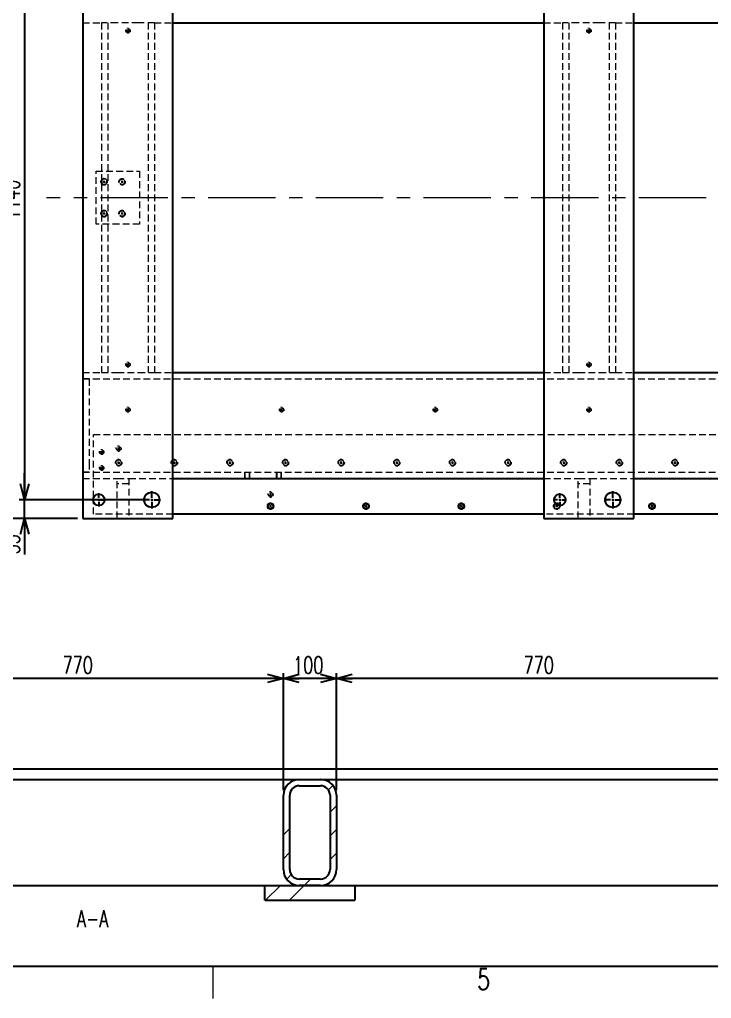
# Model space of a CAD drawing. Header units: millimetres. Extents: x 30 to 8380, y 30 to 5898.
# Drawn here: x 2814 to 4120, y 40 to 1887 of the extents above; entities that cross this region are included whole.
import ezdxf

# ---------------------------------------------------------------- set-up
doc = ezdxf.new("R2010")
doc.units = ezdxf.units.MM
doc.header["$LTSCALE"] = 10
doc.linetypes.add('CENTERX2', pattern=[20.32, 12.7, -2.54, 2.54, -2.54])
doc.linetypes.add('HIDDEN', pattern=[1.905, 1.27, -0.635])
doc.layers.add('FORMAT', color=7, linetype='Continuous')
doc.styles.add('SLDTEXTSTYLE0', font='TXT', dxfattribs={"width": 0.7, "bigfont": 'bigfont'})
doc.dimstyles.new('SLDDIMSTYLE1', dxfattribs={"dimtxt": 36.380208, "dimasz": 30, "dimexe": 0, "dimexo": 0.0625, "dimgap": 9.095052, "dimtad": 3, "dimrnd": 1e-09, "dimzin": 12, "dimdsep": 46, "dimtxsty": 'SLDTEXTSTYLE0', "dimblk1": 'OPEN30', "dimblk2": 'OPEN30', "dimsah": 1, "dimcen": 0.09, "dimadec": 0, "dimazin": 3, "dimtfac": 1, "dimtdec": 3, "dimtofl": 0, "dimtmove": 0, "dimatfit": 3, "dimldrblk": 'OPEN30', "dimfxl": 1, "dimfrac": 2, "dimtolj": 1, "dimtzin": 12, "dimarcsym": 0})
doc.dimstyles.new('SLDDIMSTYLE2', dxfattribs={"dimtxt": 36.380208, "dimasz": 30, "dimexe": 0, "dimexo": 0.0625, "dimgap": 9.095052, "dimtad": 3, "dimrnd": 1e-09, "dimzin": 12, "dimdsep": 46, "dimtxsty": 'SLDTEXTSTYLE0', "dimblk1": 'OPEN30', "dimblk2": 'OPEN30', "dimsah": 1, "dimcen": 0.09, "dimadec": 0, "dimazin": 3, "dimtfac": 1, "dimtdec": 3, "dimtmove": 0, "dimatfit": 0, "dimldrblk": 'OPEN30', "dimfxl": 1, "dimfrac": 2, "dimtolj": 1, "dimtzin": 12, "dimarcsym": 0})

# ---------------------------------------------------------------- blocks, each defined once
blk = doc.blocks.new('_Open30')
at = {"color": 0, "linetype": 'ByBlock', "lineweight": -2}
for p, q in [((-1, 0.267949), (0, 0)), ((0, 0), (-1, -0.267949)), ((0, 0), (-1, 0))]:
    blk.add_line(p, q, dxfattribs=at)
blk = doc.blocks.new('_D_100')
at = {"layer": 'FORMAT', "transparency": 16777216}
for p, q in [((2823.6, 980.7), (2823.6, 1030.7)), ((3037.3, 980.7), (2813.6, 980.7)), ((2823.6, 945.7), (2823.6, 980.7)), ((2923.6, 945.7), (2813.6, 945.7)), ((2823.6, 945.7), (2823.6, 877.8))]:
    blk.add_line(p, q, dxfattribs=at)
at = {"layer": 'FORMAT', "transparency": 16777216, "xscale": 30, "yscale": 30}
for p, rotation in [((2823.6, 980.7, -104), 270), ((2823.6, 945.7, -104), 90)]:
    blk.add_blockref('_Open30', p, dxfattribs=dict(at, rotation=rotation))
at = {"layer": 'FORMAT', "transparency": 16777216, "insert": (2782.6, 877.8), "char_height": 31.75, "attachment_point": 1, "rotation": 90, "style": 'SLDTEXTSTYLE0'}
blk.add_mtext('35', dxfattribs=at)
blk = doc.blocks.new('_D_101')
at = {"layer": 'FORMAT', "transparency": 16777216}
for p, q in [((3053.6, 2120.7), (2813.6, 2120.7)), ((2823.6, 2120.7), (2823.6, 980.7)), ((3053.6, 980.7), (2813.6, 980.7))]:
    blk.add_line(p, q, dxfattribs=at)
at = {"layer": 'FORMAT', "transparency": 16777216, "xscale": 30, "yscale": 30}
for p, rotation in [((2823.6, 2120.7, -104), 90), ((2823.6, 980.7, -104), 270)]:
    blk.add_blockref('_Open30', p, dxfattribs=dict(at, rotation=rotation))
at = {"layer": 'FORMAT', "transparency": 16777216, "insert": (2782.6, 1508.4), "char_height": 31.75, "attachment_point": 1, "rotation": 90, "style": 'SLDTEXTSTYLE0'}
blk.add_mtext('1140', dxfattribs=at)
blk = doc.blocks.new('_D_103')
at = {"layer": 'FORMAT', "transparency": 16777216}
for p, q in [((2923.6, 2155.7), (2751.6, 2155.7)), ((2761.6, 2155.7), (2761.6, 945.7)), ((2923.6, 945.7), (2751.6, 945.7))]:
    blk.add_line(p, q, dxfattribs=at)
at = {"layer": 'FORMAT', "transparency": 16777216, "xscale": 30, "yscale": 30}
for p, rotation in [((2761.6, 2155.7, -104), 90), ((2761.6, 945.7, -104), 270)]:
    blk.add_blockref('_Open30', p, dxfattribs=dict(at, rotation=rotation))
at = {"layer": 'FORMAT', "transparency": 16777216, "insert": (2720.6, 1508.4), "char_height": 31.75, "attachment_point": 1, "rotation": 90, "style": 'SLDTEXTSTYLE0'}
blk.add_mtext('1210', dxfattribs=at)
blk = doc.blocks.new('SW_CENTERMARKSYMBOL_46')
at = {"layer": 'FORMAT', "color": 0}
for p, q in [((-4, 0), (-7.1, 0)), ((-4, 0), (-7.1, 0)), ((0, 0), (-2, 0)), ((0, 0), (-2, 0)), ((0, 4), (0, 7.1)), ((0, 4), (0, 7.1)), ((0, 0), (0, 2)), ((0, 0), (0, 2)), ((0, 0), (0, -2)), ((0, 0), (2, 0)), ((0, 0), (0, -2)), ((0, 0), (2, 0)), ((4, 0), (7.1, 0)), ((4, 0), (7.1, 0)), ((176, 0), (172.9, 0)), ((180, 0), (178, 0)), ((180, 4), (180, 7.1)), ((180, 0), (180, 2)), ((180, 0), (180, -2)), ((180, 0), (182, 0)), ((184, 0), (187.1, 0)), ((356, 0), (352.9, 0)), ((360, 0), (358, 0)), ((360, 4), (360, 7.1)), ((360, 0), (360, 2)), ((360, 0), (360, -2)), ((360, 0), (362, 0)), ((364, 0), (367.1, 0)), ((536, 0), (532.9, 0)), ((540, 0), (538, 0)), ((540, 4), (540, 7.1)), ((540, 0), (540, 2)), ((540, 0), (540, -2)), ((540, 0), (542, 0)), ((544, 0), (547.1, 0)), ((716, 0), (712.9, 0)), ((720, 0), (718, 0)), ((720, 4), (720, 7.1)), ((720, 0), (720, 2)), ((720, 0), (720, -2)), ((720, 0), (722, 0)), ((724, 0), (727.1, 0)), ((0, -4), (0, -7.1)), ((0, -4), (0, -7.1)), ((180, -4), (180, -7.1)), ((360, -4), (360, -7.1)), ((540, -4), (540, -7.1)), ((720, -4), (720, -7.1))]:
    blk.add_line(p, q, dxfattribs=at)
blk = doc.blocks.new('SW_CENTERMARKSYMBOL_47')
at = {"layer": 'FORMAT', "color": 0}
for p, q in [((0, -996), (0, -992.9)), ((105, -996), (105, -992.9)), ((210, -996), (210, -992.9)), ((315, -996), (315, -992.9)), ((420, -996), (420, -992.9)), ((525, -996), (525, -992.9)), ((630, -996), (630, -992.9)), ((735, -996), (735, -992.9)), ((840, -996), (840, -992.9)), ((945, -996), (945, -992.9)), ((1050, -996), (1050, -992.9)), ((-4, -1000), (-7.1, -1000)), ((0, -1000), (-2, -1000)), ((0, -1000), (0, -998)), ((0, -1000), (0, -1002)), ((0, -1000), (2, -1000)), ((0, -1004), (0, -1007.1)), ((4, -1000), (7.1, -1000)), ((101, -1000), (97.9, -1000)), ((105, -1000), (103, -1000)), ((105, -1000), (105, -998)), ((105, -1000), (105, -1002)), ((105, -1000), (107, -1000)), ((105, -1004), (105, -1007.1)), ((109, -1000), (112.1, -1000)), ((206, -1000), (202.9, -1000)), ((210, -1000), (208, -1000)), ((210, -1000), (210, -998)), ((210, -1000), (210, -1002)), ((210, -1000), (212, -1000)), ((210, -1004), (210, -1007.1)), ((214, -1000), (217.1, -1000)), ((311, -1000), (307.9, -1000)), ((315, -1000), (313, -1000)), ((315, -1000), (315, -998)), ((315, -1000), (315, -1002)), ((315, -1000), (317, -1000)), ((315, -1004), (315, -1007.1)), ((319, -1000), (322.1, -1000)), ((416, -1000), (412.9, -1000)), ((420, -1000), (418, -1000)), ((420, -1000), (420, -998)), ((420, -1000), (420, -1002)), ((420, -1000), (422, -1000)), ((420, -1004), (420, -1007.1)), ((424, -1000), (427.1, -1000)), ((521, -1000), (517.9, -1000)), ((525, -1000), (523, -1000)), ((525, -1000), (525, -998)), ((525, -1000), (525, -1002)), ((525, -1000), (527, -1000)), ((525, -1004), (525, -1007.1)), ((529, -1000), (532.1, -1000)), ((626, -1000), (622.9, -1000)), ((630, -1000), (628, -1000)), ((630, -1000), (630, -998)), ((630, -1000), (630, -1002)), ((630, -1000), (632, -1000)), ((630, -1004), (630, -1007.1)), ((634, -1000), (637.1, -1000)), ((731, -1000), (727.9, -1000)), ((735, -1000), (733, -1000)), ((735, -1000), (735, -998)), ((735, -1000), (735, -1002)), ((735, -1000), (737, -1000)), ((735, -1004), (735, -1007.1)), ((739, -1000), (742.1, -1000)), ((836, -1000), (832.9, -1000)), ((840, -1000), (838, -1000)), ((840, -1000), (840, -998)), ((840, -1000), (840, -1002)), ((840, -1000), (842, -1000)), ((840, -1004), (840, -1007.1)), ((844, -1000), (847.1, -1000)), ((941, -1000), (937.9, -1000)), ((945, -1000), (943, -1000)), ((945, -1000), (945, -998)), ((945, -1000), (945, -1002)), ((945, -1000), (947, -1000)), ((945, -1004), (945, -1007.1)), ((949, -1000), (952.1, -1000)), ((1046, -1000), (1042.9, -1000)), ((1050, -1000), (1048, -1000)), ((1050, -1000), (1050, -998)), ((1050, -1000), (1050, -1002)), ((1050, -1000), (1052, -1000)), ((1050, -1004), (1050, -1007.1)), ((1054, -1000), (1057.1, -1000))]:
    blk.add_line(p, q, dxfattribs=at)
blk = doc.blocks.new('SW_CENTERMARKSYMBOL_48')
at = {"layer": 'FORMAT', "color": 0}
for p, q in [((-4354, 630), (-4355.4, 630)), ((-4350, 630), (-4352, 630)), ((-4350, 634), (-4350, 635.4)), ((-4350, 630), (-4350, 632)), ((-4350, 630), (-4350, 628)), ((-4350, 630), (-4348, 630)), ((-4346, 630), (-4344.6, 630)), ((-3484, 630), (-3485.4, 630)), ((-3480, 630), (-3482, 630)), ((-3480, 634), (-3480, 635.4)), ((-3480, 630), (-3480, 632)), ((-3480, 630), (-3480, 628)), ((-3480, 630), (-3478, 630)), ((-3476, 630), (-3474.6, 630)), ((-4350, 626), (-4350, 624.6)), ((-3480, 626), (-3480, 624.6)), ((-4354, 0), (-4355.4, 0)), ((-4350, 0), (-4352, 0)), ((-4350, 4), (-4350, 5.4)), ((-4350, 0), (-4350, 2)), ((-4350, 0), (-4350, -2)), ((-4350, 0), (-4348, 0)), ((-4346, 0), (-4344.6, 0)), ((-3484, 0), (-3485.4, 0)), ((-3480, 0), (-3482, 0)), ((-3480, 4), (-3480, 5.4)), ((-3480, 0), (-3480, 2)), ((-3480, 0), (-3480, -2)), ((-3480, 0), (-3478, 0)), ((-3476, 0), (-3474.6, 0)), ((-4350, -4), (-4350, -5.4)), ((-3480, -4), (-3480, -5.4)), ((-4354, -85), (-4355.4, -85)), ((-4350, -85), (-4352, -85)), ((-4350, -81), (-4350, -79.6)), ((-4350, -85), (-4350, -83)), ((-4350, -85), (-4350, -87)), ((-4350, -85), (-4348, -85)), ((-4350, -89), (-4350, -90.4)), ((-4346, -85), (-4344.6, -85)), ((-4064, -85), (-4065.4, -85)), ((-4060, -85), (-4062, -85)), ((-4060, -81), (-4060, -79.6)), ((-4060, -85), (-4060, -83)), ((-4060, -85), (-4060, -87)), ((-4060, -85), (-4058, -85)), ((-4060, -89), (-4060, -90.4)), ((-4056, -85), (-4054.6, -85)), ((-3774, -85), (-3775.4, -85)), ((-3770, -85), (-3772, -85)), ((-3770, -81), (-3770, -79.6)), ((-3770, -85), (-3770, -83)), ((-3770, -85), (-3770, -87)), ((-3770, -85), (-3768, -85)), ((-3770, -89), (-3770, -90.4)), ((-3766, -85), (-3764.6, -85)), ((-3484, -85), (-3485.4, -85)), ((-3480, -85), (-3482, -85)), ((-3480, -81), (-3480, -79.6)), ((-3480, -85), (-3480, -83)), ((-3480, -85), (-3480, -87)), ((-3480, -85), (-3478, -85)), ((-3480, -89), (-3480, -90.4)), ((-3476, -85), (-3474.6, -85))]:
    blk.add_line(p, q, dxfattribs=at)
blk = doc.blocks.new('SW_CENTERMARKSYMBOL_50')
at = {"layer": 'FORMAT', "color": 0}
for p, q in [((-4, 0), (-7.1, 0)), ((-4, 0), (-7.1, 0)), ((0, 0), (-2, 0)), ((0, 0), (-2, 0)), ((0, 4), (0, 7.1)), ((0, 4), (0, 7.1)), ((0, 0), (0, 2)), ((0, 0), (0, 2)), ((0, 0), (0, -2)), ((0, 0), (2, 0)), ((0, 0), (0, -2)), ((0, 0), (2, 0)), ((4, 0), (7.1, 0)), ((4, 0), (7.1, 0)), ((0, -4), (0, -7.1)), ((0, -4), (0, -7.1))]:
    blk.add_line(p, q, dxfattribs=at)
blk = doc.blocks.new('SW_CENTERMARKSYMBOL_51')
at = {"layer": 'FORMAT', "color": 0}
for p, q in [((-4, 0), (-7.1, 0)), ((-4, 0), (-7.1, 0)), ((0, 0), (-2, 0)), ((0, 0), (-2, 0)), ((0, 4), (0, 7.1)), ((0, 4), (0, 7.1)), ((0, 0), (0, 2)), ((0, 0), (0, 2)), ((0, 0), (0, -2)), ((0, 0), (2, 0)), ((0, 0), (0, -2)), ((0, 0), (2, 0)), ((4, 0), (7.1, 0)), ((4, 0), (7.1, 0)), ((0, -4), (0, -7.1)), ((0, -4), (0, -7.1))]:
    blk.add_line(p, q, dxfattribs=at)
blk = doc.blocks.new('SW_CENTERMARKSYMBOL_52')
at = {"layer": 'FORMAT', "color": 0}
for p, q in [((-4, 0), (-5.4, 0)), ((-4, 0), (-5.4, 0)), ((0, 0), (-2, 0)), ((0, 0), (-2, 0)), ((0, 4), (0, 5.4)), ((0, 4), (0, 5.4)), ((0, 0), (0, 2)), ((0, 0), (0, 2)), ((0, 0), (0, -2)), ((0, 0), (2, 0)), ((0, 0), (0, -2)), ((0, 0), (2, 0)), ((4, 0), (5.4, 0)), ((4, 0), (5.4, 0)), ((0, -4), (0, -5.4)), ((0, -4), (0, -5.4))]:
    blk.add_line(p, q, dxfattribs=at)
blk = doc.blocks.new('SW_CENTERMARKSYMBOL_57')
at = {"layer": 'FORMAT', "color": 0}
for p, q in [((-4, 0), (-5.4, 0)), ((-4, 0), (-5.4, 0)), ((0, 0), (-2, 0)), ((0, 0), (-2, 0)), ((0, 4), (0, 5.4)), ((0, 4), (0, 5.4)), ((0, 0), (0, 2)), ((0, 0), (0, 2)), ((0, 0), (0, -2)), ((0, 0), (2, 0)), ((0, 0), (0, -2)), ((0, 0), (2, 0)), ((4, 0), (5.4, 0)), ((4, 0), (5.4, 0)), ((0, -4), (0, -5.4)), ((0, -4), (0, -5.4))]:
    blk.add_line(p, q, dxfattribs=at)
blk = doc.blocks.new('SW_CENTERMARKSYMBOL_60')
at = {"layer": 'FORMAT', "color": 0}
for p, q in [((-4, 0), (-6, 0)), ((-4, 0), (-6, 0)), ((0, 0), (-2, 0)), ((0, 0), (-2, 0)), ((0, 4), (0, 6)), ((0, 4), (0, 6)), ((0, 0), (0, 2)), ((0, 0), (0, 2)), ((0, 0), (0, -2)), ((0, 0), (2, 0)), ((0, 0), (0, -2)), ((0, 0), (2, 0)), ((4, 0), (6, 0)), ((4, 0), (6, 0)), ((0, -4), (0, -6)), ((0, -4), (0, -6))]:
    blk.add_line(p, q, dxfattribs=at)
blk = doc.blocks.new('SW_CENTERMARKSYMBOL_61')
at = {"layer": 'FORMAT', "color": 0}
for p, q in [((-4, 0), (-6, 0)), ((-4, 0), (-6, 0)), ((0, 0), (-2, 0)), ((0, 0), (-2, 0)), ((0, 4), (0, 6)), ((0, 4), (0, 6)), ((0, 0), (0, 2)), ((0, 0), (0, 2)), ((0, 0), (0, -2)), ((0, 0), (2, 0)), ((0, 0), (0, -2)), ((0, 0), (2, 0)), ((4, 0), (6, 0)), ((4, 0), (6, 0)), ((0, -4), (0, -6)), ((0, -4), (0, -6))]:
    blk.add_line(p, q, dxfattribs=at)
blk = doc.blocks.new('SW_CENTERMARKSYMBOL_66')
at = {"layer": 'FORMAT', "color": 0}
for p, q in [((-4, 0), (-7.1, 0)), ((-4, 0), (-7.1, 0)), ((0, 0), (-2, 0)), ((0, 0), (-2, 0)), ((0, 4), (0, 7.1)), ((0, 4), (0, 7.1)), ((0, 0), (0, 2)), ((0, 0), (0, 2)), ((0, 0), (0, -2)), ((0, 0), (2, 0)), ((0, 0), (0, -2)), ((0, 0), (2, 0)), ((4, 0), (7.1, 0)), ((4, 0), (7.1, 0)), ((0, -4), (0, -7.1)), ((0, -4), (0, -7.1))]:
    blk.add_line(p, q, dxfattribs=at)
blk = doc.blocks.new('SW_CENTERMARKSYMBOL_67')
at = {"layer": 'FORMAT', "color": 0}
for p, q in [((-4, 0), (-7.1, 0)), ((-4, 0), (-7.1, 0)), ((0, 0), (-2, 0)), ((0, 0), (-2, 0)), ((0, 4), (0, 7.1)), ((0, 4), (0, 7.1)), ((0, 0), (0, 2)), ((0, 0), (0, 2)), ((0, 0), (0, -2)), ((0, 0), (2, 0)), ((0, 0), (0, -2)), ((0, 0), (2, 0)), ((4, 0), (7.1, 0)), ((4, 0), (7.1, 0)), ((0, -4), (0, -7.1)), ((0, -4), (0, -7.1))]:
    blk.add_line(p, q, dxfattribs=at)
blk = doc.blocks.new('SW_CENTERMARKSYMBOL_82')
at = {"layer": 'FORMAT', "color": 0}
for p, q in [((-4, 0), (-16.25, 0)), ((0, 0), (-2, 0)), ((0, 4), (0, 16.25)), ((0, 0), (0, 2)), ((0, 0), (0, -2)), ((0, 0), (2, 0)), ((4, 0), (16.25, 0)), ((0, -4), (0, -16.25))]:
    blk.add_line(p, q, dxfattribs=at)
blk = doc.blocks.new('SW_CENTERMARKSYMBOL_83')
at = {"layer": 'FORMAT', "color": 0}
for p, q in [((-4, 0), (-12.75, 0)), ((0, 0), (-2, 0)), ((0, 4), (0, 12.75)), ((0, 0), (0, 2)), ((0, 0), (0, -2)), ((0, 0), (2, 0)), ((4, 0), (12.75, 0)), ((0, -4), (0, -12.75))]:
    blk.add_line(p, q, dxfattribs=at)
blk = doc.blocks.new('SW_CENTERMARKSYMBOL_84')
at = {"layer": 'FORMAT', "color": 0}
for p, q in [((-4, 0), (-16.25, 0)), ((0, 0), (-2, 0)), ((0, 4), (0, 16.25)), ((0, 0), (0, 2)), ((0, 0), (0, -2)), ((0, 0), (2, 0)), ((4, 0), (16.25, 0)), ((0, -4), (0, -16.25))]:
    blk.add_line(p, q, dxfattribs=at)
blk = doc.blocks.new('SW_CENTERMARKSYMBOL_85')
at = {"layer": 'FORMAT', "color": 0}
for p, q in [((-4, 0), (-12.75, 0)), ((0, 0), (-2, 0)), ((0, 4), (0, 12.75)), ((0, 0), (0, 2)), ((0, 0), (0, -2)), ((0, 0), (2, 0)), ((4, 0), (12.75, 0)), ((0, -4), (0, -12.75))]:
    blk.add_line(p, q, dxfattribs=at)
blk = doc.blocks.new('_D_164')
at = {"layer": 'FORMAT', "transparency": 16777216}
for p, q in [((3312, 433.2), (3312, 653.8)), ((3412, 433.2), (3412, 653.8)), ((3412, 643.8), (3312, 643.8))]:
    blk.add_line(p, q, dxfattribs=at)
at = {"layer": 'FORMAT', "transparency": 16777216, "xscale": 30, "yscale": 30, "rotation": 180}
blk.add_blockref('_Open30', (3312, 643.8, 111), dxfattribs=at)
at = {"layer": 'FORMAT', "transparency": 16777216, "xscale": 30, "yscale": 30}
blk.add_blockref('_Open30', (3412, 643.8, 111), dxfattribs=at)
at = {"layer": 'FORMAT', "transparency": 16777216, "insert": (3330.3, 684.8), "char_height": 31.75, "attachment_point": 1, "style": 'SLDTEXTSTYLE0'}
blk.add_mtext('100', dxfattribs=at)
blk = doc.blocks.new('_D_165')
at = {"layer": 'FORMAT', "transparency": 16777216}
for p, q in [((3412, 433.2), (3412, 653.8)), ((4182, 433.2), (4182, 653.8)), ((4182, 643.8), (3412, 643.8))]:
    blk.add_line(p, q, dxfattribs=at)
at = {"layer": 'FORMAT', "transparency": 16777216, "xscale": 30, "yscale": 30, "rotation": 180}
blk.add_blockref('_Open30', (3412, 643.8, 111), dxfattribs=at)
at = {"layer": 'FORMAT', "transparency": 16777216, "xscale": 30, "yscale": 30}
blk.add_blockref('_Open30', (4182, 643.8, 111), dxfattribs=at)
at = {"layer": 'FORMAT', "transparency": 16777216, "insert": (3765.3, 684.8), "char_height": 31.75, "attachment_point": 1, "style": 'SLDTEXTSTYLE0'}
blk.add_mtext('770', dxfattribs=at)
blk = doc.blocks.new('_D_166')
at = {"layer": 'FORMAT', "transparency": 16777216}
for p, q in [((2542, 433.2), (2542, 653.8)), ((3312, 433.2), (3312, 653.8)), ((3312, 643.8), (2542, 643.8))]:
    blk.add_line(p, q, dxfattribs=at)
at = {"layer": 'FORMAT', "transparency": 16777216, "xscale": 30, "yscale": 30, "rotation": 180}
blk.add_blockref('_Open30', (2542, 643.8, 111), dxfattribs=at)
at = {"layer": 'FORMAT', "transparency": 16777216, "xscale": 30, "yscale": 30}
blk.add_blockref('_Open30', (3312, 643.8, 111), dxfattribs=at)
at = {"layer": 'FORMAT', "transparency": 16777216, "insert": (2895.3, 684.8), "char_height": 31.75, "attachment_point": 1, "style": 'SLDTEXTSTYLE0'}
blk.add_mtext('770', dxfattribs=at)

msp = doc.modelspace()

# ---------------------------------------------------------------- hatches: boundary and pattern name
at = {"layer": 'FORMAT', "linetype": 'Continuous', "lineweight": 18}
h = msp.add_hatch(dxfattribs=at)
h.set_pattern_fill('ANSI34', color=256, scale=10, style=0)
edge = h.paths.add_edge_path(flags=0)
edge.add_arc((3382.0124497, 423.1801004), 30, 0, 90)
edge.add_line((3382.0124497, 453.1801004), (3342.0124497, 453.1801004))
edge.add_arc((3342.0124497, 423.1801004), 30, 90, 180)
edge.add_line((3312.0124497, 423.1801004), (3312.0124497, 283.1801004))
edge.add_arc((3342.0124497, 283.1801004), 30, 180, 270)
edge.add_line((3342.0124497, 253.1801004), (3382.0124497, 253.1801004))
edge.add_arc((3382.0124497, 283.1801004), 30, 270, 360)
edge.add_line((3412.0124497, 283.1801004), (3412.0124497, 423.1801004))
edge = h.paths.add_edge_path(flags=0)
edge.add_line((3324.0124497, 283.1801004), (3324.0124497, 423.1801004))
edge.add_arc((3342.0124497, 423.1801004), 18, 90, 180, ccw=False)
edge.add_line((3342.0124497, 441.1801004), (3382.0124497, 441.1801004))
edge.add_arc((3382.0124497, 423.1801004), 18, 0, 90, ccw=False)
edge.add_line((3400.0124497, 423.1801004), (3400.0124497, 283.1801004))
edge.add_arc((3382.0124497, 283.1801004), 18, 270, 360, ccw=False)
edge.add_line((3382.0124497, 265.1801004), (3342.0124497, 265.1801004))
edge.add_arc((3342.0124497, 283.1801004), 18, 180, 270, ccw=False)
h = msp.add_hatch(dxfattribs=at)
h.set_pattern_fill('ANSI34', color=256, scale=10, style=0)
h.paths.add_polyline_path([(3447.0124497, 253.1801004), (3277.0124497, 253.1801004), (3277.0124497, 225.1801004), (3447.0124497, 225.1801004)], flags=0)

# ---------------------------------------------------------------- linework, layer by layer
at = {"color": 7, "linetype": 'Continuous', "lineweight": 25}
for p, q in [((2933.5727932, 2155.7070857), (2933.5727932, 945.7070857)), ((3103.5727932, 945.7070857), (3103.5727932, 2155.7070857)), ((3803.5727932, 2155.7070857), (3803.5727932, 945.7070857)), ((3973.5727932, 945.7070857), (3973.5727932, 2155.7070857)), ((3103.5727932, 1880.7070857), (3803.5727932, 1880.7070857)), ((3973.5727932, 1880.7070857), (4673.5727932, 1880.7070857)), ((3103.5727932, 1220.7070857), (3803.5727932, 1220.7070857)), ((3973.5727932, 1220.7070857), (4673.5727932, 1220.7070857)), ((3103.5727932, 1020.7070857), (3803.5727932, 1020.7070857)), ((3973.5727932, 1020.7070857), (4673.5727932, 1020.7070857)), ((2953.5727932, 976.7621522), (2953.5727932, 984.6520192)), ((2933.5727932, 945.7070857), (3103.5727932, 945.7070857)), ((3803.5727932, 953.7070857), (3103.5727932, 953.7070857)), ((3803.5727932, 945.7070857), (3973.5727932, 945.7070857)), ((4673.5727932, 953.7070857), (3973.5727932, 953.7070857)), ((690.2265111, 473.1801004), (5213.0307615, 473.1801004)), ((2512.0124497, 453.1801004), (3342.0124497, 453.1801004)), ((3342.0124497, 453.1801004), (3382.0124497, 453.1801004)), ((3382.0124497, 453.1801004), (4212.0124497, 453.1801004)), ((3342.0124497, 441.1801004), (3382.0124497, 441.1801004)), ((3312.0124497, 283.1801004), (3312.0124497, 423.1801004)), ((3324.0124497, 283.1801004), (3324.0124497, 423.1801004)), ((3400.0124497, 423.1801004), (3400.0124497, 283.1801004)), ((3412.0124497, 423.1801004), (3412.0124497, 283.1801004)), ((3382.0124497, 265.1801004), (3342.0124497, 265.1801004)), ((2577.0124497, 253.1801004), (3277.0124497, 253.1801004)), ((3277.0124497, 225.1801004), (3277.0124497, 253.1801004)), ((3277.0124497, 253.1801004), (3447.0124497, 253.1801004)), ((3382.0124497, 253.1801004), (3342.0124497, 253.1801004)), ((3447.0124497, 253.1801004), (4147.0124497, 253.1801004)), ((3447.0124497, 253.1801004), (3447.0124497, 225.1801004)), ((3277.0124497, 225.1801004), (3447.0124497, 225.1801004))]:
    msp.add_line(p, q, dxfattribs=at)
at = {"color": 7, "linetype": 'HIDDEN', "lineweight": 18}
for p, q in [((2933.5727932, 1880.7070857), (2968.5727932, 1880.7070857)), ((2968.5727932, 1880.7070857), (2968.5727932, 1220.7070857)), ((2998.5727932, 1880.7070857), (2968.5727932, 1880.7070857)), ((2980.5727932, 1880.7070857), (2980.5727932, 1220.7070857)), ((3038.5727932, 1880.7070857), (2998.5727932, 1880.7070857)), ((3068.5727932, 1880.7070857), (3038.5727932, 1880.7070857)), ((3056.5727932, 1880.7070857), (3056.5727932, 1220.7070857)), ((3068.5727932, 1880.7070857), (3103.5727932, 1880.7070857)), ((3068.5727932, 1880.7070857), (3068.5727932, 1220.7070857)), ((3803.5727932, 1880.7070857), (3838.5727932, 1880.7070857)), ((3838.5727932, 1880.7070857), (3838.5727932, 1220.7070857)), ((3868.5727932, 1880.7070857), (3838.5727932, 1880.7070857)), ((3850.5727932, 1880.7070857), (3850.5727932, 1220.7070857)), ((3908.5727932, 1880.7070857), (3868.5727932, 1880.7070857)), ((3938.5727932, 1880.7070857), (3908.5727932, 1880.7070857)), ((3926.5727932, 1880.7070857), (3926.5727932, 1220.7070857)), ((3938.5727932, 1880.7070857), (3973.5727932, 1880.7070857)), ((3938.5727932, 1880.7070857), (3938.5727932, 1220.7070857)), ((2958.5727932, 1600.7070857), (3040.5727932, 1600.7070857)), ((2958.5727932, 1500.7070857), (2958.5727932, 1600.7070857)), ((3040.5727932, 1600.7070857), (3040.5727932, 1500.7070857)), ((2972.592031, 1586.6263851), (2972.0806538, 1586.5185847)), ((2972.592031, 1526.6263851), (2972.0806538, 1526.5185847)), ((3040.5727932, 1500.7070857), (2958.5727932, 1500.7070857)), ((2933.5727932, 1220.7070857), (2968.5727932, 1220.7070857)), ((2968.5727932, 1220.7070857), (2998.5727932, 1220.7070857)), ((2998.5727932, 1220.7070857), (3038.5727932, 1220.7070857)), ((3038.5727932, 1220.7070857), (3068.5727932, 1220.7070857)), ((3068.5727932, 1220.7070857), (3103.5727932, 1220.7070857)), ((3803.5727932, 1220.7070857), (3838.5727932, 1220.7070857)), ((3838.5727932, 1220.7070857), (3868.5727932, 1220.7070857)), ((3868.5727932, 1220.7070857), (3908.5727932, 1220.7070857)), ((3908.5727932, 1220.7070857), (3938.5727932, 1220.7070857)), ((3938.5727932, 1220.7070857), (3973.5727932, 1220.7070857)), ((2945.5727932, 1208.7070857), (2933.5727932, 1208.7070857)), ((2933.5727932, 1208.7070857), (7513.5727932, 1208.7070857)), ((2945.5727932, 1208.7070857), (2945.5727932, 1190.7070857)), ((2945.5727932, 1190.7070857), (2945.5727932, 1050.7070857)), ((2953.5727932, 984.6520192), (2953.5727932, 1103.7070857)), ((2953.5727932, 1103.7070857), (7513.5727932, 1103.7070857)), ((2945.5727932, 1050.7070857), (2945.5727932, 1032.7070857)), ((2945.5727932, 1032.7070857), (2933.5727932, 1032.7070857)), ((2933.5727932, 1032.7070857), (7513.5727932, 1032.7070857)), ((2933.5727932, 1020.7070857), (2998.5727932, 1020.7070857)), ((2998.5727932, 1020.7070857), (3020.5727932, 1020.7070857)), ((2998.5727932, 945.7070857), (2998.5727932, 1020.7070857)), ((3020.5727932, 1020.7070857), (3103.5727932, 1020.7070857)), ((3020.5727932, 1020.7070857), (3020.5727932, 945.7070857)), ((3238.5727932, 1032.7070857), (3238.5727932, 1020.7070857)), ((3239.3227932, 1032.7070857), (3239.3227932, 1020.7070857)), ((3247.8227932, 1020.7070857), (3247.8227932, 1032.7070857)), ((3248.5727932, 1020.7070857), (3248.5727932, 1032.7070857)), ((3298.5727932, 1032.7070857), (3298.5727932, 1020.7070857)), ((3299.3227932, 1032.7070857), (3299.3227932, 1020.7070857)), ((3307.8227932, 1020.7070857), (3307.8227932, 1032.7070857)), ((3308.5727932, 1020.7070857), (3308.5727932, 1032.7070857)), ((3803.5727932, 1020.7070857), (3868.5727932, 1020.7070857)), ((3868.5727932, 1020.7070857), (3890.5727932, 1020.7070857)), ((3868.5727932, 945.7070857), (3868.5727932, 1020.7070857)), ((3890.5727932, 1020.7070857), (3973.5727932, 1020.7070857)), ((3890.5727932, 1020.7070857), (3890.5727932, 945.7070857)), ((3020.5727932, 1010.7070857), (2998.5727932, 1010.7070857)), ((3890.5727932, 1010.7070857), (3868.5727932, 1010.7070857)), ((2953.5727932, 953.7070857), (2953.5727932, 976.7621522)), ((3825.1067523, 974.0822346), (3823.9482492, 973.3301652)), ((3833.7727932, 968.7070857), (3833.6410942, 969.9573027)), ((3103.5727932, 953.7070857), (2953.5727932, 953.7070857)), ((3973.5727932, 953.7070857), (3803.5727932, 953.7070857))]:
    msp.add_line(p, q, dxfattribs=at)
at = {"color": 7, "linetype": 'Continuous', "lineweight": 18}
msp.add_line((3833.6410942, 969.9573027), (3833.5842921, 970.199225), dxfattribs=at)
at = {"color": 7, "linetype": 'HIDDEN', "lineweight": 18}
for centre, radius in [((3018.5727932, 1865.7070857), 4), ((3018.5727932, 1865.7070857), 3.4), ((3888.5727932, 1865.7070857), 4), ((3888.5727932, 1865.7070857), 3.4), ((3007.5727932, 1580.7070857), 6), ((3007.5727932, 1580.7070857), 5.1), ((3007.5727932, 1520.7070857), 6), ((3007.5727932, 1520.7070857), 5.1), ((3018.5727932, 1235.7070857), 4), ((3018.5727932, 1235.7070857), 3.4), ((3888.5727932, 1235.7070857), 4), ((3888.5727932, 1235.7070857), 3.4), ((3018.5727932, 1150.7070857), 4), ((3018.5727932, 1150.7070857), 3.4), ((3308.5727932, 1150.7070857), 4), ((3308.5727932, 1150.7070857), 3.4), ((3598.5727932, 1150.7070857), 4), ((3598.5727932, 1150.7070857), 3.4), ((3888.5727932, 1150.7070857), 4), ((3888.5727932, 1150.7070857), 3.4), ((2969.0727932, 1070.7070857), 4), ((2969.0727932, 1070.7070857), 3.4), ((2969.0727932, 1070.7070857), 3.4), ((3001.0727932, 1077.2070857), 4), ((3001.0727932, 1050.7070857), 6), ((3106.0727932, 1050.7070857), 6), ((3211.0727932, 1050.7070857), 6), ((3316.0727932, 1050.7070857), 6), ((3421.0727932, 1050.7070857), 6), ((3526.0727932, 1050.7070857), 6), ((3631.0727932, 1050.7070857), 6), ((3736.0727932, 1050.7070857), 6), ((3841.0727932, 1050.7070857), 6), ((3946.0727932, 1050.7070857), 6), ((4051.0727932, 1050.7070857), 6), ((2969.0727932, 1040.7070857), 4), ((2969.0727932, 1040.7070857), 3.4), ((3287.7727932, 990.7070857), 4)]:
    msp.add_circle(centre, radius, dxfattribs=at)
at = {"color": 7, "linetype": 'Continuous', "lineweight": 25}
for centre, radius in [((2963.5727932, 980.7070857), 10.75), ((3063.5727932, 980.7070857), 14.25), ((3833.5727932, 980.7070857), 10.75), ((3933.5727932, 980.7070857), 14.25), ((3287.7727932, 968.7070857), 5.1), ((3467.7727932, 968.7070857), 5.1), ((3647.7727932, 968.7070857), 5.1), ((4007.7727932, 968.7070857), 5.1)]:
    msp.add_circle(centre, radius, dxfattribs=at)
at = {"color": 7, "linetype": 'Continuous', "lineweight": 18}
for centre, radius in [((3063.5727932, 980.7070857), 15), ((3933.5727932, 980.7070857), 15), ((3287.7727932, 968.7070857), 6), ((3467.7727932, 968.7070857), 6), ((3647.7727932, 968.7070857), 6), ((4007.7727932, 968.7070857), 6)]:
    msp.add_circle(centre, radius, dxfattribs=at)
at = {"color": 7, "linetype": 'HIDDEN', "lineweight": 18}
for centre, radius, start, end in [((2973.5727932, 1580.7070857), 5.1, 148.3556274675, 211.6443725325), ((2973.5727932, 1580.7070857), 5.1, 211.6443725325, 148.3556274675), ((2973.5727932, 1520.7070857), 5.1, 148.3556274675, 211.6443725325), ((2973.5727932, 1520.7070857), 5.1, 211.6443725325, 148.3556274675), ((3001.0727932, 1050.7070857), 5.1, 357.2470927905, 182.7529072095), ((3106.0727932, 1050.7070857), 5.1, 357.2470927906, 182.7529072095), ((3211.0727932, 1050.7070857), 5.1, 357.2470927906, 182.7529072094), ((3316.0727932, 1050.7070857), 5.1, 357.2470927906, 182.7529072094), ((3421.0727932, 1050.7070857), 5.1, 357.2470927906, 182.7529072094), ((3526.0727932, 1050.7070857), 5.1, 357.2470927906, 182.7529072094), ((3631.0727932, 1050.7070857), 5.1, 357.2470927906, 182.7529072094), ((3736.0727932, 1050.7070857), 5.1, 357.2470927906, 182.7529072094), ((3841.0727932, 1050.7070857), 5.1, 357.2470927906, 182.7529072094), ((3946.0727932, 1050.7070857), 5.1, 357.2470927906, 182.7529072094), ((4051.0727932, 1050.7070857), 5.1, 357.2470927906, 182.7529072094), ((3001.0727932, 1050.7070857), 5.1, 182.7529072095, 270), ((3001.0727932, 1050.7070857), 5.1, 270, 357.2470927905), ((3106.0727932, 1050.7070857), 5.1, 182.7529072095, 270), ((3106.0727932, 1050.7070857), 5.1, 270, 357.2470927906), ((3211.0727932, 1050.7070857), 5.1, 182.7529072094, 270), ((3211.0727932, 1050.7070857), 5.1, 270, 357.2470927906), ((3316.0727932, 1050.7070857), 5.1, 182.7529072094, 270), ((3316.0727932, 1050.7070857), 5.1, 270, 357.2470927906), ((3421.0727932, 1050.7070857), 5.1, 182.7529072094, 270), ((3421.0727932, 1050.7070857), 5.1, 270, 357.2470927906), ((3526.0727932, 1050.7070857), 5.1, 182.7529072094, 270), ((3526.0727932, 1050.7070857), 5.1, 270, 357.2470927906), ((3631.0727932, 1050.7070857), 5.1, 182.7529072094, 270), ((3631.0727932, 1050.7070857), 5.1, 270, 357.2470927906), ((3736.0727932, 1050.7070857), 5.1, 182.7529072094, 270), ((3736.0727932, 1050.7070857), 5.1, 270, 357.2470927906), ((3841.0727932, 1050.7070857), 5.1, 182.7529072094, 270), ((3841.0727932, 1050.7070857), 5.1, 270, 357.2470927906), ((3946.0727932, 1050.7070857), 5.1, 182.7529072094, 270), ((3946.0727932, 1050.7070857), 5.1, 270, 357.2470927906), ((4051.0727932, 1050.7070857), 5.1, 182.7529072094, 270), ((4051.0727932, 1050.7070857), 5.1, 270, 357.2470927906), ((3827.7727221, 968.7072182), 6.0000711, 129.6028050197, 359.9987349706), ((3827.7727932, 968.7070857), 5.1, 113.8165040805, 270), ((3827.7727932, 968.7070857), 5.1, 270, 14.5914429302)]:
    msp.add_arc(centre, radius, start, end, dxfattribs=at)
at = {"color": 7, "linetype": 'Continuous', "lineweight": 25}
for centre, radius, start, end in [((3827.7727932, 968.7070857), 5.1, 14.5914429302, 113.8165040805), ((3342.0124497, 423.1801004), 30, 90, 180), ((3382.0124497, 423.1801004), 30, 0, 90), ((3342.0124497, 423.1801004), 18, 90, 180), ((3382.0124497, 423.1801004), 18, 0, 90), ((3342.0124497, 283.1801004), 30, 180, 270), ((3342.0124497, 283.1801004), 18, 180, 270), ((3382.0124497, 283.1801004), 30, 270, 0), ((3382.0124497, 283.1801004), 18, 270, 0)]:
    msp.add_arc(centre, radius, start, end, dxfattribs=at)
at = {"color": 7, "linetype": 'Continuous', "lineweight": 18}
for points, knots in [([(2972.0783234, 1586.5185847), (2970.6822711, 1585.9649258), (2969.4655105, 1585.0808975), (2968.5068256, 1583.9220465), (2967.8664541, 1582.5611877), (2967.5846328, 1581.0838288), (2967.6790696, 1579.5827978), (2968.1438308, 1578.1524099), (2968.9497137, 1576.8825418), (2970.0460816, 1575.8529837), (2971.3640458, 1575.1284268), (2972.592031, 1574.7877863), (2972.1765764, 1574.8835006), (2972.592031, 1574.7877863)], [0, 0, 0, 0, 0.0920681635, 0.184269146, 0.2764701284, 0.3686711109, 0.4608720934, 0.5530730759, 0.6452740584, 0.7374750409, 0.8296760234, 0.9218770058, 1, 1, 1, 1]), ([(2972.5909233, 1574.7877863), (2974.0741621, 1574.72807), (2975.5256501, 1575.0337842), (2976.8577817, 1575.6862441), (2977.9891386, 1576.645572), (2978.8505735, 1577.853135), (2979.3894366, 1579.2351282), (2979.5727932, 1580.7070857), (2979.3894366, 1582.1790432), (2978.8505735, 1583.5610364), (2977.9891386, 1584.7685994), (2976.8577817, 1585.7279273), (2975.5256501, 1586.3803872), (2974.0741621, 1586.6861014), (2972.592031, 1586.6263851), (2973.0868931, 1586.6722421), (2972.592031, 1586.6263851)], [0, 0, 0, 0, 0.0714780603, 0.1429028249, 0.2143275895, 0.2857523541, 0.3571771187, 0.4286018832, 0.5000266478, 0.5714514124, 0.642876177, 0.7143009416, 0.7857257062, 0.8571504708, 0.9285752354, 1, 1, 1, 1]), ([(2972.0783234, 1526.5185847), (2970.6822711, 1525.9649258), (2969.4655105, 1525.0808975), (2968.5068256, 1523.9220465), (2967.8664541, 1522.5611877), (2967.5846328, 1521.0838288), (2967.6790696, 1519.5827978), (2968.1438308, 1518.1524099), (2968.9497137, 1516.8825418), (2970.0460816, 1515.8529837), (2971.3640458, 1515.1284268), (2972.592031, 1514.7877863), (2972.1765764, 1514.8835006), (2972.592031, 1514.7877863)], [0, 0, 0, 0, 0.0920681635, 0.184269146, 0.2764701284, 0.3686711109, 0.4608720934, 0.5530730759, 0.6452740584, 0.7374750409, 0.8296760234, 0.9218770058, 1, 1, 1, 1]), ([(2972.5909233, 1514.7877863), (2974.0741621, 1514.72807), (2975.5256501, 1515.0337842), (2976.8577817, 1515.6862441), (2977.9891386, 1516.645572), (2978.8505735, 1517.853135), (2979.3894366, 1519.2351282), (2979.5727932, 1520.7070857), (2979.3894366, 1522.1790432), (2978.8505735, 1523.5610364), (2977.9891386, 1524.7685994), (2976.8577817, 1525.7279273), (2975.5256501, 1526.3803872), (2974.0741621, 1526.6861014), (2972.592031, 1526.6263851), (2973.0868931, 1526.6722421), (2972.592031, 1526.6263851)], [0, 0, 0, 0, 0.0714780603, 0.1429028249, 0.2143275895, 0.2857523541, 0.3571771187, 0.4286018832, 0.5000266478, 0.5714514124, 0.642876177, 0.7143009416, 0.7857257062, 0.8571504708, 0.9285752354, 1, 1, 1, 1]), ([(3833.5824013, 970.199225), (3833.0306332, 971.5976077), (3832.1466049, 972.8143683), (3830.9877539, 973.7730533), (3829.6268951, 974.4134248), (3828.1495363, 974.6952461), (3826.6485053, 974.6008092), (3825.2181174, 974.136048), (3825.1067523, 974.0822346), (3825.1438062, 974.1003054), (3825.1067523, 974.0822346)], [0, 0, 0, 0, 0.1411422693, 0.2823497945, 0.4235573196, 0.5647648447, 0.7059723699, 0.847179895, 0.9883874201, 1, 1, 1, 1])]:
    msp.add_open_spline(points, degree=3, knots=knots, dxfattribs=at)
at = {"color": 7, "linetype": 'HIDDEN', "lineweight": 18}
for points, knots in [([(2969.2310567, 1583.3827771), (2969.178519, 1582.5151117), (2969.1477699, 1581.6300244), (2969.1475694, 1580.4854377), (2969.1494511, 1580.2553622), (2969.1568368, 1579.8015233), (2969.1623345, 1579.5765202), (2969.1837939, 1578.9065606), (2969.2047027, 1578.4666327), (2969.2310567, 1578.0313943)], [0, 0, 0, 0, 0.5, 0.5, 0.625, 0.625, 0.75, 0.75, 1, 1, 1, 1]), ([(2969.2310567, 1523.3827771), (2969.178519, 1522.5151117), (2969.1477699, 1521.6300244), (2969.1475694, 1520.4854377), (2969.1494511, 1520.2553622), (2969.1568368, 1519.8015233), (2969.1623345, 1519.5765202), (2969.1837939, 1518.9065606), (2969.2047027, 1518.4666327), (2969.2310567, 1518.0313943)], [0, 0, 0, 0, 0.5, 0.5, 0.625, 0.625, 0.75, 0.75, 1, 1, 1, 1]), ([(2968.5475878, 1040.6758458), (2968.5987465, 1040.5972617), (2968.6625146, 1040.5283346), (2968.8198448, 1040.419226), (2968.9120184, 1040.3819438), (2969.1036342, 1040.3591403), (2969.2038423, 1040.3742965), (2969.3819503, 1040.4498576), (2969.4596868, 1040.5086605), (2969.6482724, 1040.7162449), (2969.7191482, 1040.897871), (2969.7495322, 1041.2626975), (2969.7090824, 1041.4530718), (2969.5560258, 1041.6885137), (2969.4886462, 1041.7589202), (2969.3303835, 1041.8638773), (2969.2370152, 1041.8995366), (2969.0443993, 1041.9217739), (2968.9441824, 1041.9083033), (2968.7636873, 1041.837446), (2968.6832498, 1041.7807944), (2968.5532257, 1041.6426467), (2968.503163, 1041.561349), (2968.433587, 1041.3871425), (2968.4144523, 1041.2962572), (2968.3993995, 1041.0180753), (2968.4452703, 1040.8330141), (2968.5475878, 1040.6758458)], [0, 0, 0, 0, 0.0625, 0.0625, 0.125, 0.125, 0.1875, 0.1875, 0.25, 0.25, 0.375, 0.375, 0.5, 0.5, 0.5625, 0.5625, 0.625, 0.625, 0.6875, 0.6875, 0.75, 0.75, 0.8125, 0.8125, 0.875, 0.875, 1, 1, 1, 1])]:
    msp.add_open_spline(points, degree=3, knots=knots, dxfattribs=at)
for points in [[(2995.9727932, 1050.7070857), (2995.9727932, 1050.6254125), (2995.9747563, 1050.543715), (2995.9786788, 1050.4621388)], [(3006.1669075, 1050.4621388), (3006.17083, 1050.543715), (3006.1727932, 1050.6254125), (3006.1727932, 1050.7070857)], [(3835.9727932, 1050.7070857), (3835.9727932, 1050.6254125), (3835.9747563, 1050.543715), (3835.9786788, 1050.4621388)], [(3846.1669075, 1050.4621388), (3846.17083, 1050.543715), (3846.1727932, 1050.6254125), (3846.1727932, 1050.7070857)]]:
    msp.add_open_spline(points, degree=3, dxfattribs=at)
at = {"layer": 'FORMAT', "linetype": 'CENTERX2', "lineweight": 18}
msp.add_line((7767.6214198, 1550.7070857), (2864.8796028, 1550.7070857), dxfattribs=at)
at = {"layer": 'FORMAT', "linetype": 'Continuous', "lineweight": 25}
msp.add_line((8310, 100), (100, 100), dxfattribs=at)
at = {"layer": 'FORMAT', "linetype": 'Continuous', "lineweight": 18}
msp.add_line((3178.75, 100), (3178.75, 40), dxfattribs=at)

# ---------------------------------------------------------------- block references
at = {"layer": 'FORMAT'}
for name, p in [('SW_CENTERMARKSYMBOL_47', (3001.0727932, 2050.7070857)), ('SW_CENTERMARKSYMBOL_48', (7368.5727932, 1235.7070857)), ('SW_CENTERMARKSYMBOL_67', (2973.5727932, 1580.7070857)), ('SW_CENTERMARKSYMBOL_50', (3007.5727932, 1580.7070857)), ('SW_CENTERMARKSYMBOL_66', (2973.5727932, 1520.7070857)), ('SW_CENTERMARKSYMBOL_51', (3007.5727932, 1520.7070857)), ('SW_CENTERMARKSYMBOL_52', (2969.0727932, 1070.7070857)), ('SW_CENTERMARKSYMBOL_60', (3001.0727932, 1077.2070857)), ('SW_CENTERMARKSYMBOL_57', (2969.0727932, 1040.7070857)), ('SW_CENTERMARKSYMBOL_83', (2963.5727932, 980.7070857)), ('SW_CENTERMARKSYMBOL_82', (3063.5727932, 980.7070857)), ('SW_CENTERMARKSYMBOL_61', (3287.7727932, 990.7070857)), ('SW_CENTERMARKSYMBOL_85', (3833.5727932, 980.7070857)), ('SW_CENTERMARKSYMBOL_84', (3933.5727932, 980.7070857)), ('SW_CENTERMARKSYMBOL_46', (3287.7727932, 968.7070857))]:
    msp.add_blockref(name, p, dxfattribs=at)

# ---------------------------------------------------------------- texts
at = {"layer": 'FORMAT', "attachment_point": 2, "style": 'SLDTEXTSTYLE0'}
for s, insert, char_height in [('A-A', (2952.0515126, 206.2232336), 31.75), ('5', (3689.8079423, 95.6015409), 39.6875)]:
    msp.add_mtext(s, dxfattribs=dict(at, insert=insert, char_height=char_height))

# ---------------------------------------------------------------- dimensions: what is measured, and where the dimension line sits
at = {"layer": 'FORMAT'}
for base, p1, p2, dimstyle, picture, middle in [((2761.5754637, 945.7070857), (2933.5727932, 2155.7070857), (2933.5727932, 945.7070857), 'SLDDIMSTYLE1', '_D_103', (2761.5754637, 1550.7070857)), ((2823.5579472, 980.7070857), (3063.5727932, 2120.7070857), (3063.5727932, 980.7070857), 'SLDDIMSTYLE1', '_D_101', (2823.5579472, 1550.7070857)), ((2823.5579472, 980.7070857), (2933.5727932, 945.7070857), (3047.3227932, 980.7070857), 'SLDDIMSTYLE2', '_D_100', (2823.5579472, 899.0007845))]:
    dim = msp.add_linear_dim(base=base, p1=p1, p2=p2, angle=90, dimstyle=dimstyle, dxfattribs=at)
    dim.commit()
    dim.dimension.update_dxf_attribs({"geometry": picture, "text_midpoint": middle, "dimtype": 160})
for base, p1, p2, picture, middle in [((2542.0124497, 643.8354858), (3312.0124497, 423.1801004), (2542.0124497, 423.1801004), '_D_166', (2927.0124497, 643.8354858)), ((3312.0124497, 643.8354858), (3412.0124497, 423.1801004), (3312.0124497, 423.1801004), '_D_164', (3362.0124497, 643.8354858)), ((3412.0124497, 643.8354858), (4182.0124497, 423.1801004), (3412.0124497, 423.1801004), '_D_165', (3797.0124497, 643.8354858))]:
    dim = msp.add_linear_dim(base=base, p1=p1, p2=p2, dimstyle='SLDDIMSTYLE1', dxfattribs=at)
    dim.commit()
    dim.dimension.update_dxf_attribs({"geometry": picture, "text_midpoint": middle, "dimtype": 160})

doc.saveas('drawing.dxf')
